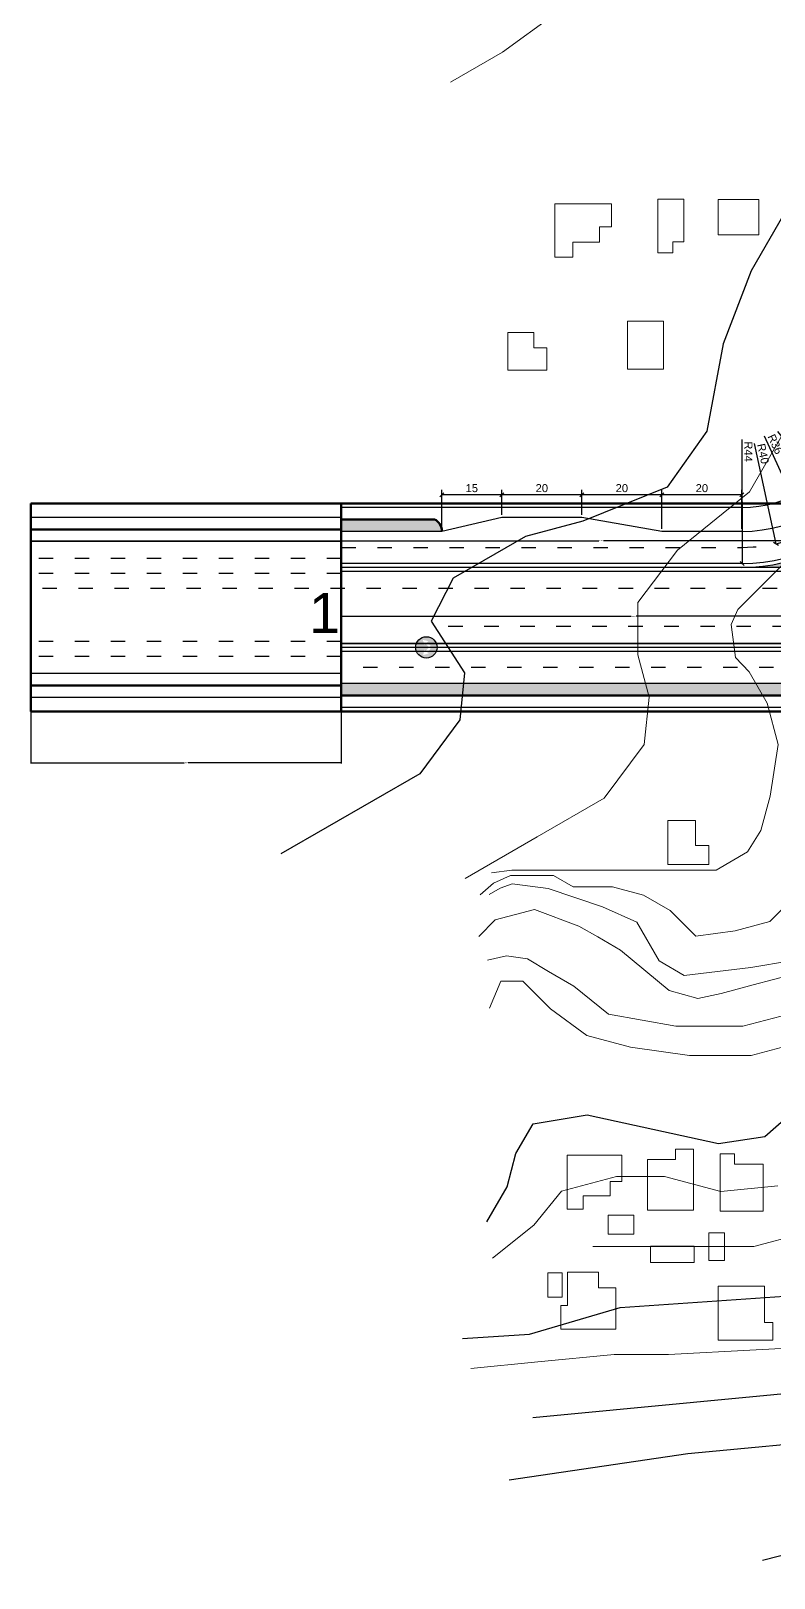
# Model space of a CAD drawing. Header units: millimetres. Extents: x -2825 to 30098, y -1816 to 5947.
# Drawn here: x -781.3 to -595.6, y 5022.1 to 5408.8 of the extents above; entities that cross this region are included whole.
import ezdxf

# ---------------------------------------------------------------- set-up
doc = ezdxf.new("R2010")
doc.units = ezdxf.units.MM
doc.linetypes.add('ACAD_ISO03W100', pattern=[30, 12, -18])
for name, color, linetype in [('1 Вісь', 90, 'Continuous'), ('Дорожні знаки', 7, 'Continuous'), ('Розмітка', 7, 'ACAD_ISO03W100')]:
    doc.layers.add(name, color=color, linetype=linetype)
for name, color, linetype, lineweight in [('Дор. Розм.', 7, 'Continuous', 50), ('Забудова', 40, 'Continuous', 40), ('Текст', 7, 'Continuous', 20), ('Червоні лінії', 10, 'Continuous', 53)]:
    doc.layers.add(name, color=color, linetype=linetype, lineweight=lineweight)
doc.layers.add('Озелення', color=7, linetype='Continuous', true_color=0x9fff80)
doc.styles.get("Standard").update_dxf_attribs({"font": 'arial.ttf'})
doc.dimstyles.new('ISO-25', dxfattribs={"dimtxt": 2, "dimasz": 1, "dimexe": 1.25, "dimexo": 0.625, "dimtad": 3, "dimtxsty": 'Standard', "dimblk": 'OBLIQUE', "dimcen": 2.5, "dimadec": 0, "dimazin": 0, "dimtfac": 1, "dimtmove": 1, "dimatfit": 3, "dimfxl": 1, "dimarcsym": 0})
doc.dimstyles.get("Standard").update_dxf_attribs({"dimtxt": 0.18, "dimasz": 0.18, "dimexe": 0.18, "dimexo": 0.0625, "dimgap": 0.09, "dimtad": 0, "dimtih": 1, "dimtoh": 1, "dimdec": 4, "dimzin": 0, "dimdsep": 46, "dimtxsty": 'Standard', "dimcen": 0.09, "dimadec": 0, "dimazin": 0, "dimtfac": 1, "dimtdec": 4, "dimtofl": 0, "dimtmove": 0, "dimatfit": 3, "dimfxl": 1, "dimtolj": 1, "dimtzin": 0, "dimarcsym": 0})

# ---------------------------------------------------------------- blocks, each defined once
blk = doc.blocks.new('_Oblique')
at = {"color": 0, "linetype": 'ByBlock', "lineweight": -2}
blk.add_line((-0.5, -0.5), (0.5, 0.5), dxfattribs=at)
blk = doc.blocks.new('*D296')
at = {"layer": 'Defpoints', "color": 0, "transparency": 16777216}
for p in [(-603.64, 5319.67), (-588.64, 5286.95)]:
    blk.add_point(p, dxfattribs=at)
at = {"layer": 'Текст', "color": 0, "lineweight": -2, "transparency": 16777216}
blk.add_line((-598.07, 5307.53), (-588.64, 5286.95), dxfattribs=at)
at = {"layer": 'Текст', "color": 0, "lineweight": -2, "transparency": 16777216, "rotation": 294.6184373356529}
blk.add_blockref('_Oblique', (-588.64, 5286.95), dxfattribs=at)
at = {"layer": 'Текст', "color": 0, "transparency": 16777216, "insert": (-595.32, 5305.47), "char_height": 2, "attachment_point": 5, "rotation": 294.6184}
blk.add_mtext('R36', dxfattribs=at)
blk = doc.blocks.new('*D251')
at = {"layer": 'Defpoints', "color": 0, "transparency": 16777216}
for p in [(-603.64, 5319.67), (-582.91, 5294)]:
    blk.add_point(p, dxfattribs=at)
at = {"layer": 'Текст', "color": 0, "lineweight": -2, "transparency": 16777216}
blk.add_line((-594.75, 5308.67), (-582.91, 5294), dxfattribs=at)
at = {"layer": 'Текст', "color": 0, "lineweight": -2, "transparency": 16777216, "rotation": 308.9170952604968}
blk.add_blockref('_Oblique', (-582.91, 5294), dxfattribs=at)
at = {"layer": 'Текст', "color": 0, "transparency": 16777216, "insert": (-591.58, 5307.36), "char_height": 2, "attachment_point": 5, "rotation": 308.9171}
blk.add_mtext('R33', dxfattribs=at)
blk = doc.blocks.new('*D297')
at = {"layer": 'Defpoints', "color": 0, "transparency": 16777216}
for p in [(-603.64, 5319.67), (-579.49, 5301.87)]:
    blk.add_point(p, dxfattribs=at)
at = {"layer": 'Текст', "color": 0, "lineweight": -2, "transparency": 16777216}
blk.add_line((-591.4, 5310.65), (-579.49, 5301.87), dxfattribs=at)
at = {"layer": 'Текст', "color": 0, "lineweight": -2, "transparency": 16777216, "rotation": 323.606608338952}
blk.add_blockref('_Oblique', (-579.49, 5301.87), dxfattribs=at)
at = {"layer": 'Текст', "color": 0, "transparency": 16777216, "insert": (-588, 5310.19), "char_height": 2, "attachment_point": 5, "rotation": 323.6066}
blk.add_mtext('R30', dxfattribs=at)
blk = doc.blocks.new('*D298')
at = {"layer": 'Defpoints', "color": 0, "transparency": 16777216}
for p in [(-603.64, 5319.67), (-595.12, 5280.59)]:
    blk.add_point(p, dxfattribs=at)
at = {"layer": 'Текст', "color": 0, "lineweight": -2, "transparency": 16777216}
blk.add_line((-600.59, 5305.68), (-595.12, 5280.59), dxfattribs=at)
at = {"layer": 'Текст', "color": 0, "lineweight": -2, "transparency": 16777216, "rotation": 282.2976313158244}
blk.add_blockref('_Oblique', (-595.12, 5280.59), dxfattribs=at)
at = {"layer": 'Текст', "color": 0, "transparency": 16777216, "insert": (-598.34, 5303.09), "char_height": 2, "attachment_point": 5, "rotation": 282.2976}
blk.add_mtext('R40', dxfattribs=at)
blk = doc.blocks.new('*D299')
at = {"layer": 'Defpoints', "color": 0, "transparency": 16777216}
for p in [(-603.64, 5319.67), (-603.58, 5275.67)]:
    blk.add_point(p, dxfattribs=at)
at = {"layer": 'Текст', "color": 0, "lineweight": -2, "transparency": 16777216}
blk.add_line((-603.62, 5306.63), (-603.58, 5275.67), dxfattribs=at)
at = {"layer": 'Текст', "color": 0, "lineweight": -2, "transparency": 16777216, "rotation": 270.0694549991725}
blk.add_blockref('_Oblique', (-603.58, 5275.67), dxfattribs=at)
at = {"layer": 'Текст', "color": 0, "transparency": 16777216, "insert": (-601.99, 5303.62), "char_height": 2, "attachment_point": 5, "rotation": 270.0695}
blk.add_mtext('R44', dxfattribs=at)
blk = doc.blocks.new('*D272')
at = {"layer": 'Defpoints', "color": 0, "transparency": 16777216}
for p in [(-623.64, 5292.83), (-623.64, 5283.67), (-603.64, 5283.67)]:
    blk.add_point(p, dxfattribs=at)
at = {"layer": 'Дор. Розм.', "color": 0, "lineweight": -2, "transparency": 16777216}
for p, q in [((-623.64, 5284.3), (-623.64, 5294.08)), ((-603.64, 5284.3), (-603.64, 5294.08)), ((-603.64, 5292.83), (-623.64, 5292.83))]:
    blk.add_line(p, q, dxfattribs=at)
at = {"layer": 'Дор. Розм.', "color": 0, "lineweight": -2, "transparency": 16777216, "rotation": 180}
blk.add_blockref('_Oblique', (-623.64, 5292.83), dxfattribs=at)
at = {"layer": 'Дор. Розм.', "color": 0, "lineweight": -2, "transparency": 16777216}
blk.add_blockref('_Oblique', (-603.64, 5292.83), dxfattribs=at)
at = {"layer": 'Дор. Розм.', "color": 0, "transparency": 16777216, "insert": (-613.64, 5294.47), "char_height": 2, "attachment_point": 5}
blk.add_mtext('20', dxfattribs=at)
blk = doc.blocks.new('*D273')
at = {"layer": 'Defpoints', "color": 0, "transparency": 16777216}
for p in [(-643.64, 5292.83), (-643.64, 5289.67), (-623.64, 5289.67)]:
    blk.add_point(p, dxfattribs=at)
at = {"layer": 'Дор. Розм.', "color": 0, "lineweight": -2, "transparency": 16777216}
for p, q in [((-643.64, 5290.3), (-643.64, 5294.08)), ((-623.64, 5290.3), (-623.64, 5294.08)), ((-623.64, 5292.83), (-643.64, 5292.83))]:
    blk.add_line(p, q, dxfattribs=at)
at = {"layer": 'Дор. Розм.', "color": 0, "lineweight": -2, "transparency": 16777216, "rotation": 180}
blk.add_blockref('_Oblique', (-643.64, 5292.83), dxfattribs=at)
at = {"layer": 'Дор. Розм.', "color": 0, "lineweight": -2, "transparency": 16777216}
blk.add_blockref('_Oblique', (-623.64, 5292.83), dxfattribs=at)
at = {"layer": 'Дор. Розм.', "color": 0, "transparency": 16777216, "insert": (-633.64, 5294.47), "char_height": 2, "attachment_point": 5}
blk.add_mtext('20', dxfattribs=at)
blk = doc.blocks.new('*D322')
at = {"layer": 'Defpoints', "color": 0, "transparency": 16777216}
for p in [(-663.64, 5292.83), (-663.64, 5287.17), (-643.64, 5287.17)]:
    blk.add_point(p, dxfattribs=at)
at = {"layer": 'Дор. Розм.', "color": 0, "lineweight": -2, "transparency": 16777216}
for p, q in [((-663.64, 5287.8), (-663.64, 5294.08)), ((-643.64, 5287.8), (-643.64, 5294.08)), ((-643.64, 5292.83), (-663.64, 5292.83))]:
    blk.add_line(p, q, dxfattribs=at)
at = {"layer": 'Дор. Розм.', "color": 0, "lineweight": -2, "transparency": 16777216, "rotation": 180}
blk.add_blockref('_Oblique', (-663.64, 5292.83), dxfattribs=at)
at = {"layer": 'Дор. Розм.', "color": 0, "lineweight": -2, "transparency": 16777216}
blk.add_blockref('_Oblique', (-643.64, 5292.83), dxfattribs=at)
at = {"layer": 'Дор. Розм.', "color": 0, "transparency": 16777216, "insert": (-653.64, 5294.47), "char_height": 2, "attachment_point": 5}
blk.add_mtext('20', dxfattribs=at)
blk = doc.blocks.new('*D274')
at = {"layer": 'Defpoints', "color": 0, "transparency": 16777216}
for p in [(-678.64, 5292.83), (-663.64, 5287.17), (-678.64, 5283.67)]:
    blk.add_point(p, dxfattribs=at)
at = {"layer": 'Дор. Розм.', "color": 0, "lineweight": -2, "transparency": 16777216}
for p, q in [((-678.64, 5284.3), (-678.64, 5294.08)), ((-663.64, 5287.8), (-663.64, 5294.08)), ((-663.64, 5292.83), (-678.64, 5292.83))]:
    blk.add_line(p, q, dxfattribs=at)
at = {"layer": 'Дор. Розм.', "color": 0, "lineweight": -2, "transparency": 16777216, "rotation": 180}
blk.add_blockref('_Oblique', (-678.64, 5292.83), dxfattribs=at)
at = {"layer": 'Дор. Розм.', "color": 0, "lineweight": -2, "transparency": 16777216}
blk.add_blockref('_Oblique', (-663.64, 5292.83), dxfattribs=at)
at = {"layer": 'Дор. Розм.', "color": 0, "transparency": 16777216, "insert": (-671.14, 5294.47), "char_height": 2, "attachment_point": 5}
blk.add_mtext('15', dxfattribs=at)
blk = doc.blocks.new('4-2-3')
h = blk.add_hatch(color=5)
h.paths.add_polyline_path([(3.55, 3.27), (3.45, 3.27, 0.409993), (0.23, 0, 1), (6.77, 0, 0.409993)])
h.paths.add_polyline_path([(1.47, 0.66), (1.88, 0.25), (3.02, 1.39), (3.5, 0.91), (3.98, 1.39), (5.12, 0.25), (5.53, 0.66), (6, -1.11), (4.23, -0.64), (4.64, -0.23), (3.5, 0.91), (2.36, -0.23), (2.77, -0.64), (1.01, -1.11)], flags=16)
at = {"color": 5}
blk.add_circle((3.5, 0), 3.5, dxfattribs=at)
blk = doc.blocks.new('*D323')
at = {"layer": '1 Вісь', "color": 0, "lineweight": -2, "transparency": 16777216}
for p, q in [((-781.32, 5238.61), (-781.32, 5225.64)), ((-703.75, 5238.61), (-703.75, 5225.64)), ((-781.14, 5225.82), (-743.07, 5225.82)), ((-703.93, 5225.82), (-742, 5225.82))]:
    blk.add_line(p, q, dxfattribs=at)
at = {"layer": '1 Вісь', "color": 0, "transparency": 16777216}
for points in [[(-781.14, 5225.85), (-781.14, 5225.79), (-781.32, 5225.82)], [(-703.93, 5225.85), (-703.93, 5225.79), (-703.75, 5225.82)]]:
    blk.add_solid(points, dxfattribs=at)
at = {"layer": 'Defpoints', "color": 0, "transparency": 16777216}
for p in [(-781.32, 5238.67), (-703.75, 5238.67), (-703.75, 5225.82)]:
    blk.add_point(p, dxfattribs=at)
at = {"layer": '1 Вісь', "color": 0, "transparency": 16777216, "insert": (-742.54, 5225.82), "char_height": 0.18, "attachment_point": 5}
blk.add_mtext('\\A1;77.5747', dxfattribs=at)
blk = doc.blocks.new('*D277')
at = {"layer": '1 Вісь', "color": 0, "lineweight": -2, "transparency": 16777216}
for p, q in [((-781.32, 5264.74), (-781.32, 5281.5)), ((-781.14, 5281.32), (-639.42, 5281.32)), ((-496.49, 5281.32), (-638.21, 5281.32)), ((-496.31, 5272.38), (-496.31, 5281.5))]:
    blk.add_line(p, q, dxfattribs=at)
at = {"layer": '1 Вісь', "color": 0, "transparency": 16777216}
for points in [[(-781.14, 5281.35), (-781.14, 5281.29), (-781.32, 5281.32)], [(-496.49, 5281.35), (-496.49, 5281.29), (-496.31, 5281.32)]]:
    blk.add_solid(points, dxfattribs=at)
at = {"layer": 'Defpoints', "color": 0, "transparency": 16777216}
for p in [(-781.32, 5281.32), (-496.31, 5272.31), (-781.32, 5264.67)]:
    blk.add_point(p, dxfattribs=at)
at = {"layer": '1 Вісь', "color": 0, "transparency": 16777216, "insert": (-638.81, 5281.32), "char_height": 0.18, "attachment_point": 5}
blk.add_mtext('\\A1;285.0182', dxfattribs=at)
blk = doc.blocks.new('*D324')
at = {"layer": '1 Вісь', "color": 0, "lineweight": -2, "transparency": 16777216}
for p, q in [((-703.75, 5264.61), (-703.75, 5262.29)), ((-557.61, 5264.61), (-557.61, 5262.29)), ((-703.57, 5262.47), (-631.27, 5262.47)), ((-557.79, 5262.47), (-630.08, 5262.47))]:
    blk.add_line(p, q, dxfattribs=at)
at = {"layer": '1 Вісь', "color": 0, "transparency": 16777216}
for points in [[(-703.57, 5262.5), (-703.57, 5262.44), (-703.75, 5262.47)], [(-557.79, 5262.5), (-557.79, 5262.44), (-557.61, 5262.47)]]:
    blk.add_solid(points, dxfattribs=at)
at = {"layer": 'Defpoints', "color": 0, "transparency": 16777216}
for p in [(-703.75, 5264.67), (-557.61, 5264.67), (-557.61, 5262.47)]:
    blk.add_point(p, dxfattribs=at)
at = {"layer": '1 Вісь', "color": 0, "transparency": 16777216, "insert": (-630.68, 5262.47), "char_height": 0.18, "attachment_point": 5}
blk.add_mtext('\\A1;146.1407', dxfattribs=at)
blk = doc.blocks.new('*D640')
at = {"layer": '1 Вісь', "color": 0, "lineweight": -2, "transparency": 16777216}
for p, q in [((-443.18, 5525.89), (-597.08, 5472.59)), ((-596.85, 5472.48), (-583.58, 5434.18)), ((-416.41, 5448.6), (-570.31, 5395.3)), ((-570.2, 5395.53), (-583.46, 5433.82))]:
    blk.add_line(p, q, dxfattribs=at)
at = {"layer": '1 Вісь', "color": 0, "transparency": 16777216}
for points in [[(-596.82, 5472.49), (-596.88, 5472.47), (-596.91, 5472.65)], [(-570.17, 5395.54), (-570.22, 5395.52), (-570.14, 5395.36)]]:
    blk.add_solid(points, dxfattribs=at)
at = {"layer": 'Defpoints', "color": 0, "transparency": 16777216}
for p in [(-443.12, 5525.91), (-416.35, 5448.62), (-570.14, 5395.36)]:
    blk.add_point(p, dxfattribs=at)
at = {"layer": '1 Вісь', "color": 0, "transparency": 16777216, "insert": (-583.52, 5434), "char_height": 0.18, "attachment_point": 5}
blk.add_mtext('\\A1;81.7962', dxfattribs=at)

msp = doc.modelspace()

# ---------------------------------------------------------------- hatches: boundary and pattern name
at = {"layer": 'Озелення'}
h = msp.add_hatch(color=256, dxfattribs=at)
h.dxf.hatch_style = 1
h.paths.add_polyline_path([(-563.70847, 5281.52143, -0.038725067), (-566.00089, 5290.67346), (-569.22834, 5290.67346, -0.221126928), (-603.63764, 5274.67346), (-561.41749, 5274.67346)])
h.paths.add_polyline_path([(-567.96089, 5292.24775, -0.011229679), (-569.22834, 5290.67346), (-566.00089, 5290.67346, -0.004622995), (-566.17923, 5291.78726, 0.661146087)])
h.paths.add_polyline_path([(-554.69932, 5254.67462, -0.00076061), (-555.46297, 5254.67346), (-576.62005, 5254.67346, -0.134846235), (-557.71931, 5249.48167), (-553.87393, 5247.19671, 0.724880629), (-552.44281, 5248.44763, -0.027164462)])
h = msp.add_hatch(color=256, dxfattribs=at)
h.dxf.hatch_style = 1
h.paths.add_polyline_path([(-703.7485, 5286.67346), (-703.7485, 5283.67346), (-678.63764, 5283.67346, 0.291725766), (-680.46957, 5286.67346)])
h = msp.add_hatch(color=256, dxfattribs=at)
h.dxf.hatch_style = 1
h.paths.add_polyline_path([(-577.2538, 5245.63948, 0.010863151), (-578.81754, 5245.67346), (-703.7485, 5245.67346), (-703.7485, 5242.67346), (-578.81754, 5242.67346, 0.388983691)])

# ---------------------------------------------------------------- linework, layer by layer
at = {"elevation": 249, "flags": 128}
msp.add_lwpolyline([(-563.30483, 5440.38377), (-577.48536, 5392.89023), (-586.0996, 5375.17827), (-601.34468, 5348.77301), (-608.3224, 5330.54089), (-612.37398, 5308.70737), (-622.27785, 5294.75192), (-643.37428, 5286.25325), (-657.7315, 5282.40625), (-675.77986, 5271.98602), (-681.3148, 5261.1981), (-672.93526, 5248.3147), (-674.157, 5236.54597), (-684.1609, 5223.10322), (-718.88659, 5203.05433)], dxfattribs=at)
for points, elevation in [([(-667.38614, 5111.11613), (-662.32243, 5119.88673), (-660.10376, 5128.16693), (-655.79524, 5135.62951), (-642.28997, 5137.88038), (-609.48463, 5130.6565), (-597.90603, 5132.46565), (-588.95071, 5140.24502)], 240), ([(-673.43503, 5081.91672), (-656.74101, 5083.04216), (-634.08587, 5089.65219), (-583.30605, 5093.16356), (-575.35211, 5097.56566), (-566.88523, 5101.09299), (-558.15999, 5103.63974), (-549.51427, 5105.17398), (-545.22119, 5105.58841), (-538.24547, 5102.72924), (-530.41714, 5098.28334), (-525.94317, 5095.03141), (-523.68902, 5093.15681), (-513.00474, 5092.37694), (-474.13344, 5089.53964), (-438.97011, 5086.69718), (-420.99435, 5089.97971), (-407.23898, 5091.69914), (-387.65524, 5091.69914), (-377.85251, 5091.69914), (-368.47384, 5093.26225), (-363.00296, 5098.73313), (-346.12137, 5122.02347), (-326.26987, 5137.02933)], 237), ([(-655.92049, 5062.18894), (-517.06149, 5075.44545), (-498.7731, 5075.44545), (-485.48666, 5076.69594), (-472.35654, 5076.69594), (-455.63126, 5076.69594), (-444.06424, 5076.69594), (-417.81397, 5076.44059), (-396.70201, 5076.69594), (-387.16704, 5078.10273), (-376.06895, 5078.10273), (-368.53201, 5076.08322), (-326.1281, 5070.96156)], 235), ([(-661.80329, 5046.59299), (-617.10826, 5053.19621), (-576.40902, 5057.00931), (-550.99437, 5057.83396), (-507.37252, 5056.35134), (-486.38654, 5056.68159), (-463.42137, 5059.72454), (-432.27475, 5061.10652), (-403.89092, 5059.35596), (-370.61016, 5054.64911), (-332.4274, 5046.66564)], 234), ([(-598.50374, 5026.53317), (-566.76846, 5034.61276), (-552.31932, 5036.35483), (-536.24254, 5036.66079), (-491.78831, 5033.8332), (-472.13092, 5033.38109), (-454.89085, 5034.58414), (-440.2135, 5035.60836), (-422.43316, 5038.07252), (-400.07742, 5037.99671), (-378.33197, 5035.19494), (-357.92622, 5030.01893), (-333.92012, 5022.05929)], 233)]:
    msp.add_lwpolyline(points, dxfattribs=dict(elevation=elevation))
at = {"layer": 'Defpoints', "linetype": 'Continuous', "lineweight": 15}
for points, elevation in [([(-666.7327, 5460.07896), (-656.4912, 5446.46114), (-651.26816, 5437.41456), (-643.77226, 5429.91866), (-642.76084, 5422.37674), (-650.41383, 5412.92305), (-663.46893, 5403.46936), (-676.45751, 5395.9704)], 250), ([(-672.7722, 5196.95394), (-654.78691, 5207.33774), (-638.0465, 5217.00282), (-628.0426, 5230.44557), (-626.82086, 5242.2143), (-629.66547, 5252.83052), (-629.66547, 5265.88562), (-619.7616, 5278.94071), (-601.75457, 5293.57143), (-593.3523, 5308.12458), (-588.22708, 5327.25218), (-578.79561, 5348.71795), (-566.87245, 5369.36947), (-559.41302, 5376.8289), (-551.33489, 5387.65815), (-545.03243, 5404.53974), (-535.57874, 5413.99343)], 248), ([(-583.16236, 5285.63711), (-597.69583, 5271.10365), (-604.63604, 5264.16344), (-606.33643, 5260.42421), (-605.21099, 5252.17099), (-601.83468, 5248.60709), (-597.29793, 5240.74922), (-594.53098, 5230.42283), (-596.58263, 5217.46994), (-598.87457, 5208.9163), (-602.20982, 5203.58952), (-610.10539, 5199.03101), (-619.46656, 5199.03101), (-632.03397, 5199.03101), (-643.85108, 5199.03101), (-650.97886, 5199.03101), (-661.10781, 5199.03101), (-666.18129, 5198.28723)], 247), ([(-590.4479, 5192.42158), (-596.68959, 5186.17988), (-605.33604, 5183.86307), (-615.14392, 5182.49599), (-621.56397, 5188.91603), (-628.24852, 5192.77536), (-635.9607, 5194.84183), (-645.82519, 5194.84183), (-650.72341, 5197.66982), (-661.46979, 5197.66982), (-665.74362, 5195.78625), (-669.02616, 5192.81634)], 246), ([(-666.80996, 5192.89808), (-664.04292, 5194.49563), (-661.04503, 5195.59998), (-652.05714, 5194.42765), (-638.51019, 5189.86858), (-629.91308, 5185.9608), (-624.33891, 5176.30605), (-618.04167, 5172.67034), (-601.38632, 5174.62825), (-591.48662, 5176.32162)], 245), ([(-590.68423, 5173.01304), (-600.78257, 5170.3072), (-608.81484, 5168.15496), (-614.64535, 5166.94671), (-621.84985, 5168.87715), (-633.97798, 5179.03401), (-639.66931, 5182.3199), (-644.35864, 5184.97719), (-655.45206, 5189.1802), (-665.30431, 5186.5403), (-669.41994, 5182.42467)], 244), ([(-667.1894, 5176.47259), (-662.50007, 5177.59803), (-657.24802, 5176.84773), (-651.99597, 5173.65899), (-645.62612, 5169.98135), (-636.99011, 5162.96731), (-620.10852, 5159.96614), (-603.41451, 5159.96614), (-593.82002, 5162.53698)], 243), ([(-593.80659, 5154.64636), (-601.28842, 5152.64161), (-608.81245, 5152.64161), (-616.69052, 5152.64161), (-631.44628, 5154.73493), (-642.37152, 5157.66234), (-651.5062, 5164.37411), (-658.3448, 5171.21272), (-663.88082, 5171.21272), (-666.74652, 5164.50437)], 242), ([(-594.685, 5120.09755), (-608.90984, 5118.68107), (-622.96076, 5122.44601), (-634.98252, 5122.44601), (-648.69935, 5118.77059), (-655.61557, 5110.24028), (-665.9321, 5101.98706)], 239), ([(-323.80201, 5098.85673), (-336.11336, 5095.55791), (-342.52622, 5091.85545), (-354.08932, 5086.56818), (-366.4418, 5083.25834), (-437.71962, 5081.38261), (-469.35697, 5082.48929), (-485.67584, 5084.5526), (-542.88567, 5084.5526), (-559.95484, 5087.55377), (-578.14944, 5080.23841), (-622.00676, 5077.92961), (-635.54524, 5077.92961), (-654.67771, 5076.10195), (-671.37172, 5074.41379)], 236)]:
    msp.add_lwpolyline(points, dxfattribs=dict(at, elevation=elevation))
at = {"layer": 'Defpoints', "linetype": 'Continuous', "lineweight": 15, "elevation": 238}
msp.add_lwpolyline([(-640.90754, 5104.93141), (-600.65745, 5104.93141), (-588.75122, 5108.12168), (-570.30706, 5121.99537), (-560.57332, 5124.60352), (-550.50767, 5124.60352), (-537.48175, 5118.73889), (-523.63268, 5112.63138), (-512.60338, 5101.60207), (-473.43004, 5096.65179), (-441.77706, 5092.82217), (-413.17214, 5098.60568), (-390.66336, 5100.01248, 0.28745504), (-378.31479, 5112.36105, -0.179894832), (-361.58951, 5133.77566, 0.112068021), (-344.70792, 5148.62521), (-330.83087, 5172.66096), (-317.80864, 5185.68319)], format="xyb", dxfattribs=at)
at = {"layer": 'Дор. Розм.'}
for p, q in [((-781.32322, 5290.67346), (-781.32322, 5238.67346)), ((-703.7485, 5238.67346), (-703.7485, 5290.67346)), ((-680.46957, 5286.67346), (-703.7485, 5286.67346)), ((-703.7485, 5284.17346), (-781.32322, 5284.17346)), ((-703.7485, 5245.17346), (-781.32322, 5245.17346)), ((-578.81754, 5242.67346), (-703.7485, 5242.67346))]:
    msp.add_line(p, q, dxfattribs=at)
at = {"layer": 'Дор. Розм.', "lineweight": 30}
for p, q in [((-703.7485, 5287.17346), (-781.32322, 5287.17346)), ((-603.63764, 5289.67346), (-703.7485, 5289.67346)), ((-663.63764, 5287.17346), (-678.63764, 5283.67346)), ((-643.63764, 5287.17346), (-663.63764, 5287.17346)), ((-623.63764, 5283.67346), (-643.63764, 5287.17346)), ((-678.63764, 5283.67346), (-703.7485, 5283.67346)), ((-603.63764, 5283.67346), (-623.63764, 5283.67346)), ((-703.7485, 5281.17346), (-781.32322, 5281.17346)), ((-603.63764, 5275.67346), (-703.7485, 5275.67346)), ((-558.84891, 5274.67346), (-703.7485, 5274.67346)), ((-558.84891, 5273.67346), (-703.7485, 5273.67346)), ((-576.62005, 5253.67346), (-703.7485, 5253.67346)), ((-703.7485, 5248.17346), (-781.32322, 5248.17346)), ((-578.81754, 5245.67346), (-703.7485, 5245.67346)), ((-703.7485, 5242.17346), (-781.32322, 5242.17346)), ((-578.81754, 5239.67346), (-703.7485, 5239.67346))]:
    msp.add_line(p, q, dxfattribs=at)
at = {"layer": 'Дор. Розм.', "lineweight": 35}
msp.add_lwpolyline([(-332.64184, 5342.57812), (-435.52386, 5286.32303, -0.125750901), (-555.46297, 5255.67346), (-703.7485, 5255.67346)], format="xyb", dxfattribs=at)
at = {"layer": 'Дор. Розм.', "lineweight": 30}
msp.add_lwpolyline([(-332.16208, 5341.70072), (-435.04411, 5285.44563, -0.125750901), (-555.46297, 5254.67346), (-703.7485, 5254.67346)], format="xyb", dxfattribs=at)
for radius, end in [(30, 333.7307788), (36, 333.7307788), (44, 325.6163393), (45, 322.4495102)]:
    msp.add_arc((-603.63764, 5319.67346), radius, 270, end, dxfattribs=at)
at = {"layer": 'Дор. Розм.'}
msp.add_arc((-681.90572, 5283.73716), 3.2687, 358.8833739, 63.9366751, dxfattribs=at)
at = {"layer": 'Забудова', "lineweight": 15}
for points in [[(-636.19054, 5365.541), (-636.19054, 5359.82849), (-639.2636, 5359.82849), (-639.2636, 5355.98352), (-645.84873, 5355.98352), (-645.84873, 5352.24842), (-650.34857, 5352.24842), (-650.34857, 5365.541)], [(-618.17219, 5366.74309), (-618.17219, 5356.03932), (-620.90777, 5356.03932), (-620.90777, 5353.30114), (-624.63812, 5353.30114), (-624.63812, 5366.74309)], [(-609.59239, 5366.61863), (-609.59239, 5357.78179), (-599.39611, 5357.78179), (-599.39611, 5366.61863)], [(-652.40869, 5323.95928), (-652.40869, 5329.5531), (-655.60214, 5329.5531), (-655.60214, 5333.4155), (-662.1221, 5333.4155), (-662.1221, 5323.95928)], [(-632.21215, 5324.23449), (-632.21215, 5336.21653), (-623.26561, 5336.21653), (-623.26561, 5324.23449)], [(-622.17479, 5200.37586), (-622.17479, 5211.40928), (-615.25338, 5211.40928), (-615.25338, 5205.1228), (-611.92085, 5205.1228), (-611.92085, 5200.37586)], [(-633.68186, 5127.78113), (-633.68186, 5121.18109), (-636.52919, 5121.18109), (-636.52919, 5117.58106), (-643.27286, 5117.58106), (-643.27286, 5114.28104), (-647.31906, 5114.28104), (-647.31906, 5127.78113)], [(-615.74829, 5129.28508), (-615.74829, 5114.01983), (-627.20335, 5114.01983), (-627.20335, 5126.70695), (-620.22187, 5126.70695), (-620.22187, 5129.28508)], [(-605.45666, 5128.07287), (-605.45666, 5125.51066), (-598.32026, 5125.51066), (-598.32026, 5113.78657), (-609.10243, 5113.78657), (-609.10243, 5128.07287)], [(-630.6652, 5112.79897), (-630.6652, 5108.02447), (-637.09431, 5108.02447), (-637.09431, 5112.79897)], [(-607.94523, 5108.31089), (-607.94523, 5101.42938), (-611.87381, 5101.42938), (-611.87381, 5108.31089)], [(-615.55685, 5104.99302), (-615.55685, 5100.93785), (-626.48319, 5100.93785), (-626.48319, 5104.99302)], [(-648.58949, 5092.25456), (-648.58949, 5098.31916), (-652.14402, 5098.31916), (-652.14402, 5092.25456)], [(-635.12409, 5084.25578), (-635.12409, 5094.63513), (-639.47929, 5094.63513), (-639.47929, 5098.47548), (-647.25644, 5098.47548), (-647.25644, 5090.17201), (-648.91557, 5090.17201), (-648.91557, 5084.25578)], [(-597.97581, 5095.00985), (-597.97581, 5085.93526), (-595.87515, 5085.93526), (-595.87515, 5081.50863), (-609.58473, 5081.50863), (-609.58473, 5095.00985)]]:
    msp.add_lwpolyline(points, close=True, dxfattribs=at)
at = {"layer": 'Розмітка', "ltscale": 0.3}
for p, q in [((-703.7485, 5276.92346), (-781.32322, 5276.92346)), ((-703.7485, 5273.17346), (-781.32322, 5273.17346)), ((-558.84891, 5269.42346), (-781.32322, 5269.42346)), ((-556.42126, 5259.92346), (-681.3148, 5259.92346)), ((-703.7485, 5256.17346), (-781.32322, 5256.17346)), ((-703.7485, 5252.42346), (-781.32322, 5252.42346)), ((-577.7188, 5249.67346), (-703.7485, 5249.67346))]:
    msp.add_line(p, q, dxfattribs=at)
msp.add_lwpolyline([(-703.7485, 5279.67346), (-603.63764, 5279.67346, 0.285474527), (-567.76867, 5301.96988), (-543.8782, 5350.374)], format="xyb", dxfattribs=at)
at = {"layer": 'Червоні лінії'}
for p, q in [((-527.12195, 5290.67346), (-781.32322, 5290.67346)), ((-510.46554, 5238.67346), (-781.32322, 5238.67346))]:
    msp.add_line(p, q, dxfattribs=at)

# ---------------------------------------------------------------- block references
at = {"layer": 'Дорожні знаки', "color": 7, "linetype": 'Continuous', "xscale": 0.7620479999998087, "yscale": 0.7620479999998087, "zscale": 0.7620479999998087, "rotation": 271.2087273238664}
msp.add_blockref('4-2-3', (-682.54036, 5257.34698), dxfattribs=at)

# ---------------------------------------------------------------- texts
at = {"layer": 'Червоні лінії', "insert": (-711.82161, 5268.30893), "char_height": 10, "attachment_point": 1}
msp.add_mtext_dynamic_manual_height_columns('1', width=4.6827552, gutter_width=12.5, heights=[0], dxfattribs=at)

# ---------------------------------------------------------------- dimensions: what is measured, and where the dimension line sits
at = {"layer": '1 Вісь', "color": 1}
dim = msp.add_aligned_dim(p1=(-443.1173, 5525.90927), p2=(-416.34904, 5448.61715), distance=-162.75002, dimstyle='Standard', dxfattribs=at)
dim.commit()
dim.dimension.update_dxf_attribs({"geometry": '*D640', "text_midpoint": (-583.5215, 5434.00234)})
for base, p1, p2, picture, middle in [((-781.32322, 5281.3202), (-496.30506, 5272.31293), (-781.32322, 5264.67346), '*D277', (-638.81414, 5281.3202)), ((-557.6078, 5262.46892), (-703.7485, 5264.67346), (-557.6078, 5264.67346), '*D324', (-630.67815, 5262.46892)), ((-703.7485, 5225.82047), (-781.32322, 5238.67346), (-703.7485, 5238.67346), '*D323', (-742.53586, 5225.82047))]:
    dim = msp.add_linear_dim(base=base, p1=p1, p2=p2, dimstyle='Standard', dxfattribs=at)
    dim.commit()
    dim.dimension.update_dxf_attribs({"geometry": picture, "text_midpoint": middle})
at = {"layer": 'Дор. Розм.'}
for base, p1, p2, picture, middle in [((-678.63764, 5292.82769), (-663.63764, 5287.17346), (-678.63764, 5283.67346), '*D274', (-671.13764, 5294.47383)), ((-663.63764, 5292.82769), (-643.63764, 5287.17346), (-663.63764, 5287.17346), '*D322', (-653.63764, 5294.47383)), ((-643.63764, 5292.82769), (-623.63764, 5289.67346), (-643.63764, 5289.67346), '*D273', (-633.63764, 5294.47383)), ((-623.63764, 5292.82769), (-603.63764, 5283.67346), (-623.63764, 5283.67346), '*D272', (-613.63764, 5294.47383))]:
    dim = msp.add_linear_dim(base=base, p1=p1, p2=p2, dimstyle='ISO-25', dxfattribs=at)
    dim.commit()
    dim.dimension.update_dxf_attribs({"geometry": picture, "text_midpoint": middle})
at = {"layer": 'Текст'}
for mpoint, picture, middle in [((-603.5843, 5275.67349), '*D299', (-603.61817, 5303.6152)), ((-588.641, 5286.94578), '*D296', (-596.81558, 5304.78546)), ((-582.9072, 5293.99762), '*D251', (-592.85862, 5306.32303)), ((-579.48877, 5301.87368), '*D297', (-588.9784, 5308.86835)), ((-595.11804, 5280.59129), '*D298', (-599.94548, 5302.73634))]:
    dim = msp.add_radius_dim(center=(-603.63764, 5319.67346), mpoint=mpoint, dimstyle='ISO-25', dxfattribs=at)
    dim.commit()
    dim.dimension.update_dxf_attribs({"geometry": picture, "text_midpoint": middle, "dimtype": 164})

doc.saveas('drawing.dxf')
